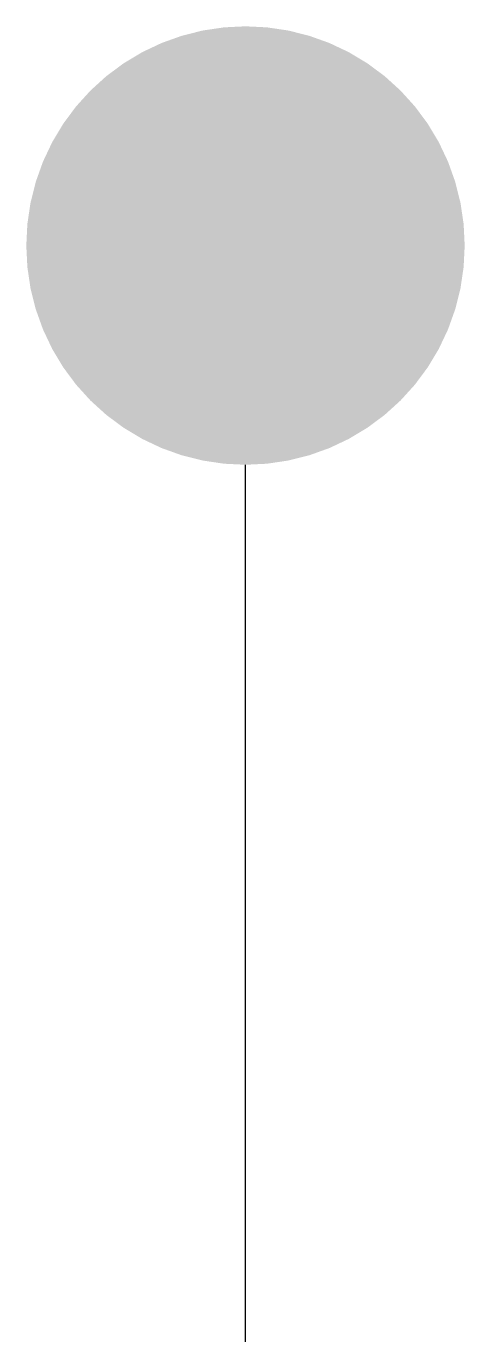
# Model space of a CAD drawing. Extents: x -0.5 to 0.5, y 0 to 3.
import ezdxf

# ---------------------------------------------------------------- set-up
doc = ezdxf.new("R2010")
doc.units = 0
doc.layers.get('0').update_dxf_attribs({"linetype": 'CONTINUOUS'})

msp = doc.modelspace()

# ---------------------------------------------------------------- linework, layer by layer
at = {"color": 0}
msp.add_line((0, 0), (0, 2), dxfattribs=at)
at = {"color": 0, "const_width": 0.5}
msp.add_lwpolyline([(-0.25, 2.5, 1), (0.25, 2.5, 1)], format="xyb", close=True, dxfattribs=at)

doc.saveas('drawing.dxf')
